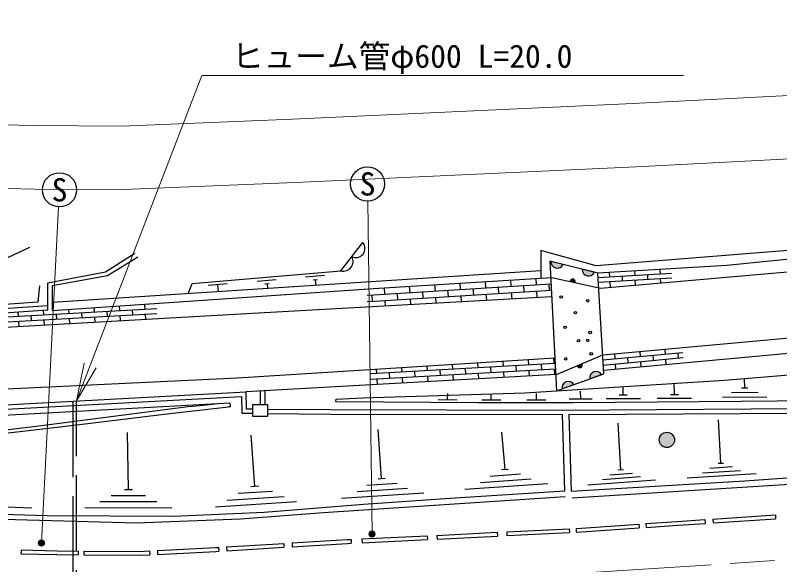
# Model space of a CAD drawing. Units: millimetres at full size, sheet at 1:1000; details may follow other scales. Extents: x 40000 to 680000, y 20000 to 380000.
# Drawn here: x 463206 to 523499, y 291041 to 334400 of the extents above; entities that cross this region are included whole.
import ezdxf
from ezdxf.enums import TextEntityAlignment as Align

# ---------------------------------------------------------------- set-up
doc = ezdxf.new("R2010")
doc.units = ezdxf.units.MM
doc.header["$LTSCALE"] = 1000
doc.linetypes.add('CHAIN', pattern=[18.5, 12, -1.5, 3.5, -1.5])
doc.linetypes.add('DASHED', pattern=[7.5, 6, -1.5])
for name, color, linetype, lineweight in [('M-BGD', 7, 'Continuous', 25), ('M-BMK', 2, 'CHAIN', 13), ('M-STR-HTXT', 7, 'Continuous', 13), ('M-STR-STRC', 7, 'Continuous', 25)]:
    doc.layers.add(name, color=color, linetype=linetype, lineweight=lineweight)
doc.styles.add('ＭＳ ゴシック', font='')
doc.styles.get('ＭＳ ゴシック').set_extended_font_data('MS Gothic')

# ---------------------------------------------------------------- blocks, each defined once
blk = doc.blocks.new('open_arrow')
at = {"color": 0, "linetype": 'Continuous', "lineweight": -2}
blk.add_lwpolyline([(7.5, 1.25), (0, 0), (7.5, -1.25)], dxfattribs=at)

msp = doc.modelspace()

# ---------------------------------------------------------------- hatches: boundary and pattern name
at = {"layer": 'M-BGD'}
for points in [[(506419, 314737, -0.82183), (505458, 314980)], [(508882, 314116, -0.82183), (507921, 314358)], [(506970, 313399, -0.4608), (507216, 313585, -0.4608), (507362, 313313)], [(507897, 306905, -0.4608), (507806, 306610, -0.4608), (507528, 306746)], [(508520, 305711, -0.82183), (509453, 306046)], [(506334, 304926, -0.82183), (507266, 305261)], [(514790, 301458, -0.41421), (515169, 300699, -0.41421), (514410, 300320, -1)]]:
    msp.add_hatch(color=256, dxfattribs=at).paths.add_polyline_path(points)
at = {"layer": 'M-STR-HTXT'}
for points in [[(491562, 293579, -1), (491123, 293340, -1)], [(465488, 292880, -1), (465048, 292641, -1)]]:
    msp.add_hatch(color=256, dxfattribs=at).paths.add_polyline_path(points)

# ---------------------------------------------------------------- linework, layer by layer
at = {"layer": 'M-BGD'}
for p, q in [((506419, 314737), (505458, 314980)), ((504656, 314242), (466112, 311729)), ((508882, 314116), (507921, 314358)), ((512036, 314220), (512060, 313856)), ((514033, 314337), (514057, 313974)), ((483790, 313529), (482295, 313402)), ((487592, 313853), (486098, 313725)), ((487042, 313535), (486694, 313505)), ((504266, 313632), (504296, 313138)), ((514961, 314027), (509165, 313686)), ((514978, 313663), (509186, 313323)), ((510040, 314102), (510064, 313739)), ((511062, 313798), (511086, 313435)), ((513059, 313915), (513083, 313552)), ((514081, 313610), (514102, 313291)), ((479908, 313199), (478414, 313071)), ((479161, 313135), (479207, 312597)), ((483240, 313211), (482891, 313181)), ((483065, 313196), (483096, 312836)), ((486868, 313520), (486905, 313085)), ((494286, 313007), (494315, 312513)), ((496282, 313132), (496311, 312638)), ((498278, 313257), (498307, 312763)), ((500274, 313382), (500304, 312888)), ((501302, 312950), (501331, 312456)), ((502270, 313507), (502300, 313013)), ((503298, 313075), (503327, 312581)), ((505294, 313200), (505323, 312706)), ((506970, 313399), (507362, 313313)), ((510088, 313376), (510116, 312945)), ((512084, 313493), (512109, 313118)), ((491321, 312325), (491351, 311831)), ((492289, 312882), (492319, 312388)), ((493317, 312451), (493347, 311957)), ((495313, 312576), (495343, 312082)), ((497309, 312701), (497339, 312207)), ((499305, 312826), (499335, 312331)), ((500333, 312394), (500361, 311923)), ((502329, 312519), (502358, 312035)), ((504325, 312644), (504355, 312148)), ((492349, 311894), (492374, 311472)), ((494345, 312019), (494371, 311585)), ((496341, 312144), (496368, 311697)), ((498337, 312269), (498365, 311810)), ((462092, 310577), (474361, 311261)), ((465454, 310765), (465428, 311122)), ((467451, 310876), (467427, 311200)), ((469448, 310987), (469423, 311336)), ((471445, 311099), (471418, 311471)), ((472472, 310755), (472444, 311154)), ((473442, 311210), (473414, 311606)), ((462101, 310177), (474369, 310861)), ((463456, 310653), (463433, 310986)), ((464484, 310310), (464455, 310709)), ((466481, 310421), (466452, 310820)), ((468478, 310533), (468449, 310932)), ((469505, 310189), (469477, 310588)), ((470475, 310644), (470446, 311043)), ((471502, 310301), (471474, 310700)), ((473500, 310412), (473471, 310811)), ((463514, 309855), (463485, 310254)), ((465511, 309967), (465482, 310366)), ((467508, 310078), (467479, 310477)), ((509560, 307203), (515852, 307784)), ((510464, 307695), (510491, 307289)), ((512456, 307877), (512483, 307473)), ((513479, 307565), (513506, 307157)), ((514449, 308058), (514475, 307657)), ((515472, 307749), (515498, 307348)), ((505782, 306916), (491244, 306109)), ((499656, 306973), (499680, 306577)), ((501652, 307099), (501677, 306688)), ((503648, 307226), (503674, 306799)), ((505644, 307352), (505671, 306909)), ((507897, 306905), (507528, 306746)), ((509586, 306780), (515879, 307385)), ((511487, 307381), (511515, 306966)), ((512511, 307061), (512537, 306667)), ((514502, 307253), (514529, 306850)), ((505805, 306476), (491243, 305668)), ((491672, 306469), (491692, 306133)), ((493668, 306595), (493689, 306244)), ((494688, 306300), (494714, 305861)), ((495664, 306721), (495686, 306355)), ((496685, 306411), (496711, 305971)), ((497660, 306847), (497683, 306466)), ((498682, 306521), (498708, 306082)), ((500678, 306632), (500705, 306193)), ((502675, 306743), (502702, 306304)), ((503700, 306359), (503727, 305920)), ((504672, 306854), (504699, 306415)), ((505697, 306470), (505724, 306031)), ((510519, 306870), (510544, 306485)), ((505890, 306040), (481395, 304681)), ((491719, 305694), (491745, 305255)), ((492691, 306189), (492717, 305750)), ((493716, 305805), (493742, 305366)), ((495712, 305916), (495739, 305477)), ((497709, 306027), (497736, 305588)), ((499706, 306138), (499733, 305698)), ((501703, 306249), (501730, 305809)), ((508520, 305711), (509453, 306046)), ((520740, 305005), (520733, 305746)), ((506334, 304926), (507266, 305261)), ((511163, 304454), (511158, 305106)), ((515189, 304484), (515182, 305363)), ((482515, 304743), (482523, 303673)), ((482895, 304764), (482893, 303673)), ((497307, 304068), (497310, 304548)), ((500742, 304055), (500741, 304535)), ((504312, 304061), (504312, 304541)), ((507802, 304130), (507797, 304730)), ((514874, 304482), (515504, 304486)), ((519693, 304636), (521793, 304655)), ((520495, 305003), (520985, 305008)), ((496557, 304073), (498057, 304064)), ((499992, 304054), (501492, 304056)), ((503562, 304060), (505062, 304062)), ((506902, 304123), (508702, 304136)), ((508242, 304007), (508241, 304007)), ((509815, 304145), (512515, 304164)), ((510848, 304452), (511478, 304457)), ((513841, 304174), (516541, 304194)), ((518997, 304269), (522496, 304302)), ((506374, 303246), (571505, 303719)), ((506855, 302896), (571539, 303286)), ((510962, 298538), (510750, 302220)), ((518857, 299054), (518662, 302484)), ((472124, 296973), (472063, 301487)), ((492099, 297844), (491817, 301720)), ((501833, 298568), (501582, 301514)), ((482110, 297236), (481799, 301252)), ((518648, 299042), (519067, 299067)), ((501554, 298549), (502112, 298588)), ((510753, 298523), (511172, 298554)), ((517400, 298304), (520395, 298487)), ((517979, 298670), (519776, 298780)), ((491819, 297826), (492378, 297862)), ((500668, 298035), (503062, 298203)), ((509515, 297770), (512507, 297991)), ((510089, 298143), (511884, 298276)), ((516189, 297900), (521646, 298233)), ((481796, 297216), (482425, 297256)), ((490929, 297319), (493325, 297470)), ((498651, 296992), (505204, 297451)), ((499901, 297531), (503891, 297810)), ((508367, 297354), (513703, 297748)), ((471809, 296974), (472439, 296972)), ((480794, 296676), (483488, 296850)), ((488932, 296291), (495436, 296702)), ((490159, 296820), (494151, 297072)), ((470773, 296504), (473473, 296494)), ((479926, 296145), (484417, 296435)), ((457147, 295791), (464499, 295538)), ((468686, 295563), (475553, 295539)), ((469871, 296033), (474371, 296017)), ((479010, 295612), (485393, 296022)), ((518229, 294640), (523154, 294966)), ((523154, 294966), (523174, 294667)), ((512385, 294241), (512406, 293942)), ((512948, 294281), (512969, 293982)), ((517596, 294598), (517615, 294298)), ((518229, 294640), (518249, 294340)), ((518249, 294340), (523174, 294667)), ((501965, 293635), (506896, 293884)), ((501965, 293635), (501980, 293335)), ((506896, 293884), (506911, 293584)), ((507440, 293911), (507455, 293611)), ((489691, 293041), (489705, 292741)), ((490552, 293080), (495698, 293318)), ((490552, 293080), (490565, 292781)), ((495698, 293318), (495714, 293019)), ((496464, 293357), (501215, 293597)), ((496464, 293357), (496480, 293058)), ((496480, 293058), (501230, 293297)), ((501215, 293597), (501230, 293297)), ((501980, 293335), (506911, 293584)), ((479873, 292446), (484382, 292721)), ((479873, 292446), (479891, 292147)), ((479891, 292147), (484400, 292422)), ((484382, 292721), (484400, 292422)), ((485035, 292761), (485053, 292462)), ((463660, 292209), (463652, 291909)), ((468177, 292122), (468175, 291822)), ((468602, 292119), (468600, 291819)), ((473793, 292125), (473809, 291825)), ((474418, 292157), (474433, 291857)), ((479239, 292408), (479257, 292108))]:
    msp.add_line(p, q, dxfattribs=at)
at = {"layer": 'M-BGD', "linetype": 'DASHED'}
for p, q in [((467747, 303951), (467752, 284615)), ((468016, 284615), (468034, 303967))]:
    msp.add_line(p, q, dxfattribs=at)
at = {"layer": 'M-BGD'}
for points in [[(538829, 317170), (538716, 317548), (533470, 318230), (530738, 316373), (509026, 314625), (504655, 315826), (504657, 313656)], [(419633, 314590), (423421, 312618), (428039, 311749), (442920, 312307), (444504, 312080), (448005, 311603), (452334, 312576), (454861, 312990), (458382, 313322), (464357, 316098)], [(476846, 312429), (477153, 313235), (488887, 314234), (490622, 316459)], [(533935, 316115), (519319, 314647), (509143, 314050)], [(419242, 311464), (420960, 310575), (424192, 310635), (428871, 309632), (448195, 309946), (465769, 311145), (465769, 313274), (470313, 314148), (472625, 315624)], [(472860, 315319), (470468, 313849), (466122, 313045), (466106, 311111), (491467, 312831), (505536, 313711), (509353, 312878), (534056, 315027)], [(509609, 306399), (534795, 308706), (539662, 310417), (566284, 313776)], [(419277, 311742), (425428, 311185), (425986, 310860), (428846, 310269), (444664, 310505), (448465, 310629), (465003, 311774), (465153, 313056)], [(490970, 312301), (491499, 312337), (505450, 313210)], [(490968, 311805), (491531, 311843), (505460, 312715), (505476, 312711)], [(419277, 311742), (420939, 310969), (424110, 311010), (428821, 309953), (442815, 310219), (448204, 310325), (465769, 311493)], [(420960, 310575), (420941, 310110), (424300, 309842), (426128, 309322), (428951, 308834), (444709, 308801), (461002, 309715), (481921, 310882), (505502, 312213)], [(571452, 304405), (520454, 303923), (507219, 303825), (499736, 303813), (488480, 303883), (488519, 304103), (490587, 304201), (503388, 304608), (519146, 305617), (534366, 306856), (534496, 306075), (539789, 308370), (565833, 311583), (565963, 310005), (570878, 311826)], [(505890, 306040), (509535, 307611), (534656, 309897)], [(418567, 306074), (420644, 306064), (420592, 305286), (423994, 305260), (424253, 304403), (426590, 303936), (428694, 303806), (443158, 303884), (455336, 304585), (480746, 305778), (505758, 307359)], [(418527, 305751), (420417, 305702), (420400, 304714), (423874, 304731), (423838, 303873), (428103, 303147), (444845, 303163), (450924, 303029), (459498, 303510), (481395, 304681), (481412, 303343), (481935, 303338)], [(418483, 305402), (420061, 305361), (420044, 304362), (423509, 304379), (423476, 303580), (428074, 302797), (444841, 302813), (450930, 302679), (459517, 303161), (481050, 304312), (481066, 302996), (481935, 302988)], [(418438, 305046), (419636, 305025), (419651, 303664), (422548, 303613), (422520, 302855), (423384, 302292), (428956, 301531), (442190, 302293), (444280, 302356), (446380, 302356), (448982, 302285), (453561, 302377), (466157, 303053), (480140, 303823), (480150, 303505), (480011, 303488)], [(428114, 298258), (449329, 300104), (465075, 302011), (476835, 303519), (477800, 303614), (479444, 303784)], [(458334, 300940), (467402, 301991), (475387, 302966), (480011, 303488)], [(483110, 303327), (488081, 303280), (506374, 303246)], [(455731, 300614), (455213, 295251), (465730, 294919), (475668, 294864), (482827, 295181), (490682, 295813), (497487, 296297), (506539, 296874), (506374, 302896)], [(483110, 302977), (488079, 302930), (506374, 302896)], [(506855, 302896), (507048, 296833), (520747, 297672), (539809, 299020), (552447, 299874), (564121, 300619), (571706, 301133)], [(507135, 296309), (530172, 297779), (558501, 299714), (571744, 300630)], [(427425, 297390), (434824, 296514), (443292, 295675), (455568, 294820), (472737, 294354), (480958, 294672), (487511, 295159), (506572, 296431)], [(507440, 293911), (508231, 293951), (512385, 294241)], [(512948, 294281), (515417, 294453), (517596, 294598)], [(512969, 293982), (515437, 294154), (517615, 294298)], [(507455, 293611), (508249, 293651), (512406, 293942)], [(485035, 292761), (489389, 293027), (489691, 293041)], [(485053, 292462), (489405, 292727), (489705, 292741)], [(490565, 292781), (495713, 293019), (495714, 293019)], [(463652, 291909), (466484, 291835), (468175, 291822)], [(463660, 292209), (466489, 292135), (468177, 292122)], [(468600, 291819), (473049, 291786), (473809, 291825)], [(468602, 292119), (473042, 292086), (473793, 292125)], [(474418, 292157), (479012, 292394), (479239, 292408)], [(474433, 291857), (479028, 292094), (479257, 292108)]]:
    msp.add_lwpolyline(points, dxfattribs=at)
for points in [[(505355, 315006), (505895, 304769), (509627, 306108), (509143, 314050)], [(481935, 303673), (483110, 303673), (483110, 302734), (481935, 302734)]]:
    msp.add_lwpolyline(points, close=True, dxfattribs=at)
for centre, radius in [((506257, 312170), 100), ((508355, 311871), 100), ((507381, 310927), 100), ((506572, 309774), 100), ((508550, 309370), 100), ((507636, 308726), 100), ((508355, 308741), 100), ((508635, 307685), 100), ((506621, 307283), 100), ((514600, 300889), 600)]:
    msp.add_circle(centre, radius, dxfattribs=at)
for centre, radius, start, end in [((490063, 316000), 723, 244.74114, 39.35299), ((489076, 314981), 770, 255.7645, 28.32963), ((505962, 314953), 505, 177.01025, 334.66844), ((508425, 314332), 505, 177.01025, 334.66844), ((507173, 313387), 203, 338.72553, 176.64892), ((507725, 306796), 203, 194.34796, 32.27135), ((509020, 305786), 505, 30.91721, 188.5754), ((506833, 305001), 505, 30.91721, 188.5754)]:
    msp.add_arc(centre, radius, start, end, dxfattribs=at)
at = {"layer": 'M-BMK'}
msp.add_lwpolyline([(373952, 297594), (388276, 296513), (400552, 294924), (439413, 289658), (448718, 288889), (458729, 288466), (467057, 288368), (472945, 288515), (487670, 289053), (572214, 294566)], dxfattribs=at)
at = {"layer": 'M-STR-HTXT'}
for p, q in [((491342, 293459), (491008, 319742)), ((465268, 292761), (466626, 319277))]:
    msp.add_line(p, q, dxfattribs=at)
for points in [[(287667, 330016), (289252, 330140), (303371, 330971), (332750, 332885), (345036, 333676), (354589, 334323), (361966, 334400), (371327, 334249), (375724, 334131), (391115, 332683), (405502, 331103), (432465, 327986), (441703, 326981), (449214, 326318), (459441, 325802), (464795, 325690), (471619, 325653), (485074, 326210), (511933, 327447), (541135, 328948), (569466, 330852)], [(283350, 324664), (289594, 325152), (303680, 325980), (333074, 327895), (345366, 328687), (354784, 329325), (361951, 329400), (371220, 329250), (375422, 329137), (390607, 327709), (404942, 326134), (431907, 323017), (441213, 322004), (448868, 321329), (459262, 320804), (464729, 320690), (471709, 320652), (485293, 321215), (512177, 322453), (541431, 323956), (569801, 325863)], [(468034, 303967), (477921, 329656), (515908, 329656)]]:
    msp.add_lwpolyline(points, dxfattribs=at)
for centre in [(491342, 293459), (465268, 292761)]:
    msp.add_circle(centre, 250, dxfattribs=at)
at = {"layer": 'M-STR-STRC'}
for centre in [(466695, 320626), (490990, 321091)]:
    msp.add_circle(centre, 1350, dxfattribs=at)

# ---------------------------------------------------------------- block references
at = {"layer": 'M-STR-HTXT', "xscale": 400, "yscale": 400, "rotation": 69}
msp.add_blockref('open_arrow', (468034, 303967), dxfattribs=at)

# ---------------------------------------------------------------- texts
at = {"layer": 'M-STR-HTXT', "style": 'ＭＳ ゴシック'}
msp.add_text('ヒューム管φ600 L=20.0', height=1833, dxfattribs=at).set_placement((480286, 329705), align=Align.BOTTOM_LEFT)
at = {"layer": 'M-STR-STRC', "style": 'ＭＳ ゴシック'}
for p in [(490990, 321091), (466695, 320626)]:
    msp.add_text('S', height=1833, dxfattribs=at).set_placement(p, align=Align.MIDDLE_CENTER)

doc.saveas('drawing.dxf')
